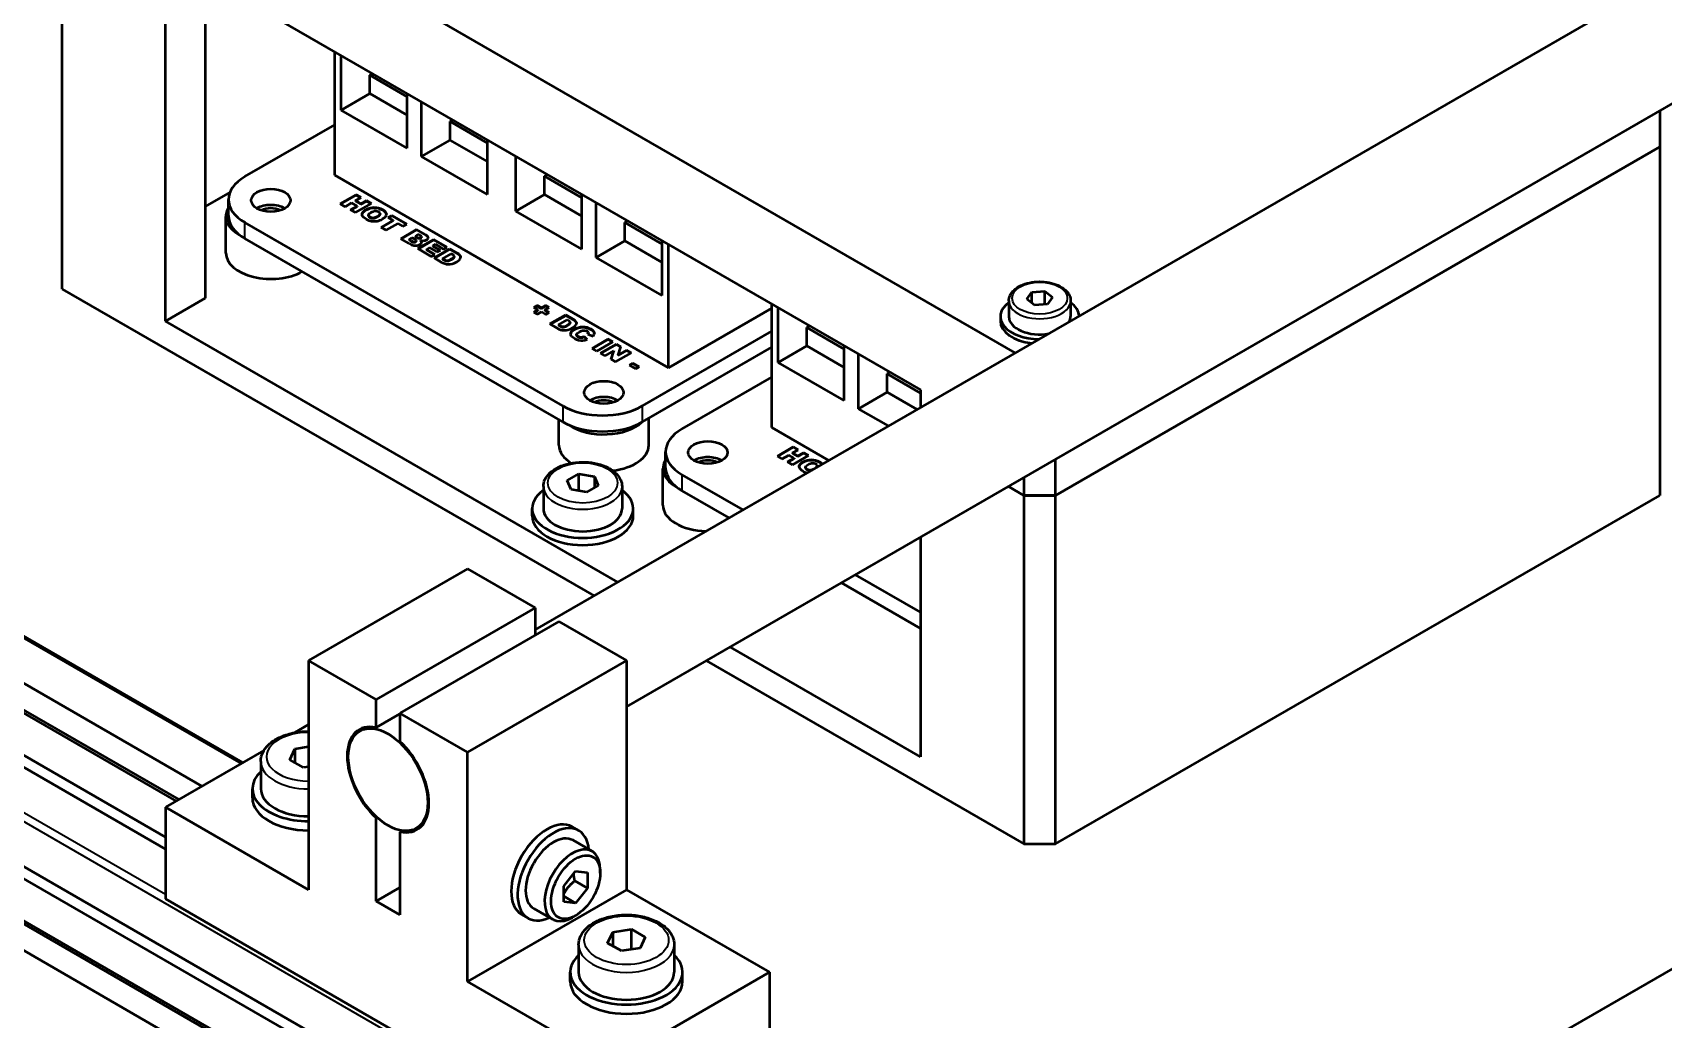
# Model space of a CAD drawing. Header units: millimetres. Extents: x -2015 to 3360, y -4745 to 2376.
# Drawn here: x 1218.8 to 1363.9, y 659.3 to 747.2 of the extents above; entities that cross this region are included whole.
import ezdxf

# ---------------------------------------------------------------- set-up
doc = ezdxf.new("R2010")
doc.units = ezdxf.units.MM
doc.header["$LTSCALE"] = 8
doc.layers.add('Visible (ISO)', color=7, linetype='Continuous', lineweight=50)
doc.layers.add('Visible Narrow (ISO)', color=7, linetype='Continuous', lineweight=35)

msp = doc.modelspace()

# ---------------------------------------------------------------- linework, layer by layer
at = {"layer": 'Visible (ISO)'}
for p, q in [((1263.49, 694.02), (1513.75, 838.51)), ((1271.62, 687.17), (1523.75, 832.73)), ((1343.34, 651.53), (1610.98, 806.05)), ((1306.22, 718.69), (1221.42, 767.65)), ((1221.42, 724.37), (1221.42, 755.4)), ((1230.61, 754.18), (1297.79, 715.39)), ((1114.9, 752.98), (1237.47, 682.21)), ((1234.15, 752.13), (1234.15, 723.56)), ((1111.17, 750.94), (1233.85, 680.11)), ((1110.14, 749.16), (1231.79, 678.92)), ((1110.14, 748.88), (1231.55, 678.78)), ((1230.61, 721.52), (1230.61, 750.09)), ((1104.69, 747.2), (1230.61, 674.5)), ((1109.94, 745.25), (1230.61, 675.58)), ((1245.67, 734.5), (1245.67, 745.48)), ((1246.24, 740.3), (1246.24, 745.15)), ((1248.78, 743.4), (1249.03, 743.54)), ((1252.11, 741.48), (1248.78, 743.4)), ((1248.78, 741.77), (1248.78, 743.4)), ((1246.24, 740.3), (1248.78, 741.77)), ((1252.11, 739.85), (1248.78, 741.77)), ((1252.11, 736.91), (1252.11, 741.77)), ((1100.86, 740.57), (1411.17, 561.41)), ((1252.11, 736.91), (1246.24, 740.3)), ((1253.38, 736.17), (1253.38, 741.03)), ((1363.55, 740.24), (1363.55, 737.03)), ((1237.68, 734.38), (1245.67, 738.99)), ((1255.93, 739.28), (1256.17, 739.42)), ((1259.25, 737.36), (1255.93, 739.28)), ((1255.93, 737.64), (1255.93, 739.28)), ((1253.38, 736.17), (1255.93, 737.64)), ((1259.25, 735.72), (1255.93, 737.64)), ((1259.25, 732.78), (1259.25, 737.64)), ((1105.17, 737), (1411.06, 560.39)), ((1259.25, 732.78), (1253.38, 736.17)), ((1261.79, 731.31), (1261.79, 736.17)), ((1309.81, 706), (1363.55, 737.03)), ((1363.55, 737.03), (1309.81, 706)), ((1363.55, 737.03), (1363.55, 706)), ((1101.89, 734.87), (1410.64, 556.61)), ((1102.13, 735.01), (1410.67, 556.87)), ((1275.37, 717.35), (1245.67, 734.5)), ((1264.34, 734.42), (1264.59, 734.56)), ((1267.66, 732.5), (1264.34, 734.42)), ((1264.34, 732.78), (1264.34, 734.42)), ((1100.86, 733.09), (1410.4, 554.37)), ((1236.35, 732.99), (1234.15, 731.72)), ((1246.16, 731.96), (1247.57, 732.77)), ((1246.19, 731.94), (1247.57, 732.73)), ((1248.01, 732.52), (1247.57, 732.77)), ((1247.57, 732.77), (1247.57, 732.73)), ((1247.57, 732.73), (1247.97, 732.5)), ((1261.79, 731.31), (1264.34, 732.78)), ((1267.66, 730.87), (1264.34, 732.78)), ((1267.66, 727.93), (1267.66, 732.78)), ((1236.22, 730.91), (1236.22, 732.34)), ((1246.6, 731.7), (1246.16, 731.96)), ((1246.6, 731.7), (1247.17, 732.04)), ((1247.07, 731.43), (1247.65, 731.76)), ((1247.51, 731.18), (1247.07, 731.43)), ((1247.11, 731.41), (1247.65, 731.72)), ((1247.65, 731.76), (1247.17, 732.04)), ((1247.51, 731.18), (1248.93, 731.99)), ((1247.52, 732.24), (1248.01, 732.52)), ((1247.52, 732.24), (1247.52, 732.19)), ((1247.99, 731.96), (1247.52, 732.24)), ((1247.52, 732.19), (1247.99, 731.92)), ((1247.65, 731.76), (1247.65, 731.72)), ((1247.99, 731.96), (1248.49, 732.25)), ((1247.99, 731.92), (1248.49, 732.2)), ((1247.99, 731.96), (1247.99, 731.92)), ((1248.18, 731.23), (1248.25, 731.3)), ((1248.25, 731.3), (1248.34, 731.38)), ((1248.25, 731.26), (1248.34, 731.33)), ((1248.25, 731.3), (1248.25, 731.26)), ((1248.34, 731.38), (1248.45, 731.45)), ((1248.34, 731.33), (1248.45, 731.41)), ((1248.34, 731.38), (1248.34, 731.33)), ((1248.45, 731.45), (1248.63, 731.54)), ((1248.45, 731.41), (1248.63, 731.49)), ((1248.45, 731.45), (1248.45, 731.41)), ((1248.49, 732.25), (1248.49, 732.2)), ((1248.93, 731.99), (1248.49, 732.25)), ((1248.49, 732.2), (1248.89, 731.97)), ((1248.63, 731.54), (1248.81, 731.6)), ((1248.63, 731.49), (1248.81, 731.56)), ((1248.63, 731.54), (1248.63, 731.49)), ((1248.81, 731.6), (1249, 731.63)), ((1248.81, 731.6), (1248.81, 731.56)), ((1248.81, 731.56), (1249, 731.59)), ((1248.99, 731.25), (1249.09, 731.29)), ((1249, 731.63), (1249.19, 731.65)), ((1249, 731.63), (1249, 731.59)), ((1249, 731.59), (1249.19, 731.61)), ((1249.09, 731.29), (1249.19, 731.32)), ((1249.19, 731.65), (1249.38, 731.63)), ((1249.19, 731.65), (1249.19, 731.61)), ((1249.19, 731.61), (1249.38, 731.59)), ((1249.19, 731.32), (1249.28, 731.33)), ((1249.28, 731.33), (1249.36, 731.33)), ((1249.36, 731.33), (1249.44, 731.31)), ((1249.38, 731.63), (1249.56, 731.6)), ((1249.38, 731.63), (1249.38, 731.59)), ((1249.38, 731.59), (1249.56, 731.56)), ((1249.44, 731.31), (1249.52, 731.29)), ((1249.52, 731.29), (1249.58, 731.26)), ((1249.56, 731.6), (1249.74, 731.54)), ((1249.56, 731.6), (1249.56, 731.56)), ((1249.56, 731.56), (1249.74, 731.49)), ((1249.74, 731.54), (1249.92, 731.45)), ((1249.74, 731.54), (1249.74, 731.49)), ((1249.74, 731.49), (1249.92, 731.41)), ((1250.07, 731.35), (1249.92, 731.45)), ((1249.92, 731.45), (1249.92, 731.41)), ((1249.92, 731.41), (1250.07, 731.3)), ((1250.07, 731.35), (1250.07, 731.3)), ((1250.18, 731.24), (1250.07, 731.35)), ((1250.07, 731.3), (1250.18, 731.2)), ((1267.66, 727.93), (1261.79, 731.31)), ((1268.94, 727.19), (1268.94, 732.05)), ((1235.98, 727.58), (1235.98, 730.84)), ((1265.97, 713.96), (1237.68, 730.29)), ((1248.11, 731.08), (1248.14, 731.15)), ((1248.11, 731.04), (1248.14, 731.11)), ((1248.11, 731.08), (1248.11, 731.04)), ((1248.11, 731.01), (1248.11, 731.08)), ((1248.11, 730.99), (1248.11, 731.04)), ((1248.12, 730.94), (1248.11, 731.01)), ((1248.15, 730.87), (1248.12, 730.94)), ((1248.14, 731.15), (1248.18, 731.23)), ((1248.14, 731.11), (1248.18, 731.19)), ((1248.14, 731.15), (1248.14, 731.11)), ((1248.2, 730.8), (1248.15, 730.87)), ((1248.18, 731.19), (1248.25, 731.26)), ((1248.18, 731.23), (1248.18, 731.19)), ((1248.27, 730.73), (1248.2, 730.8)), ((1248.47, 730.59), (1248.27, 730.73)), ((1248.47, 730.59), (1248.59, 730.53)), ((1248.59, 730.53), (1248.71, 730.48)), ((1248.66, 730.97), (1248.68, 731.02)), ((1248.66, 730.97), (1248.66, 730.93)), ((1248.66, 730.92), (1248.66, 730.97)), ((1248.66, 730.93), (1248.66, 730.88)), ((1248.66, 730.92), (1248.66, 730.88)), ((1248.68, 730.88), (1248.66, 730.92)), ((1248.66, 730.88), (1248.68, 730.83)), ((1248.68, 731.02), (1248.72, 731.08)), ((1248.68, 730.88), (1248.68, 730.83)), ((1248.72, 730.83), (1248.68, 730.88)), ((1248.68, 730.83), (1248.72, 730.79)), ((1248.71, 730.48), (1248.83, 730.44)), ((1248.72, 730.83), (1248.72, 730.79)), ((1248.78, 730.79), (1248.72, 730.83)), ((1248.72, 730.79), (1248.78, 730.75)), ((1248.72, 731.08), (1248.79, 731.13)), ((1248.78, 730.79), (1248.78, 730.75)), ((1248.78, 730.79), (1248.86, 730.76)), ((1248.78, 730.75), (1248.86, 730.72)), ((1248.79, 731.13), (1248.89, 731.19)), ((1248.83, 730.44), (1248.95, 730.42)), ((1248.86, 730.76), (1248.93, 730.73)), ((1248.86, 730.76), (1248.86, 730.72)), ((1248.86, 730.72), (1248.93, 730.69)), ((1248.89, 731.19), (1248.99, 731.25)), ((1248.93, 730.73), (1249.01, 730.72)), ((1248.93, 730.73), (1248.93, 730.69)), ((1248.93, 730.69), (1249.01, 730.68)), ((1248.95, 730.42), (1249.08, 730.4)), ((1249.01, 730.72), (1249.09, 730.72)), ((1249.01, 730.72), (1249.01, 730.68)), ((1249.01, 730.68), (1249.09, 730.68)), ((1249.08, 730.4), (1249.2, 730.4)), ((1249.09, 730.72), (1249.18, 730.73)), ((1249.09, 730.72), (1249.09, 730.68)), ((1249.09, 730.68), (1249.18, 730.69)), ((1249.18, 730.73), (1249.28, 730.76)), ((1249.18, 730.73), (1249.18, 730.69)), ((1249.18, 730.69), (1249.28, 730.72)), ((1249.2, 730.4), (1249.32, 730.41)), ((1249.28, 730.76), (1249.39, 730.8)), ((1249.28, 730.76), (1249.28, 730.72)), ((1249.28, 730.72), (1249.39, 730.76)), ((1249.32, 730.41), (1249.44, 730.42)), ((1249.39, 730.8), (1249.5, 730.86)), ((1249.39, 730.76), (1249.5, 730.82)), ((1249.39, 730.8), (1249.39, 730.76)), ((1249.44, 730.42), (1249.56, 730.45)), ((1249.5, 730.86), (1249.59, 730.92)), ((1249.5, 730.82), (1249.59, 730.88)), ((1249.5, 730.86), (1249.5, 730.82)), ((1249.56, 730.45), (1249.68, 730.49)), ((1249.64, 731.22), (1249.58, 731.26)), ((1249.59, 730.92), (1249.65, 730.98)), ((1249.59, 730.88), (1249.65, 730.93)), ((1249.59, 730.92), (1249.59, 730.88)), ((1249.69, 731.17), (1249.64, 731.22)), ((1249.65, 730.98), (1249.69, 731.03)), ((1249.65, 730.93), (1249.69, 730.99)), ((1249.65, 730.98), (1249.65, 730.93)), ((1249.68, 730.49), (1249.81, 730.54)), ((1249.71, 731.13), (1249.69, 731.17)), ((1249.69, 731.03), (1249.71, 731.08)), ((1249.69, 730.99), (1249.71, 731.04)), ((1249.69, 731.03), (1249.69, 730.99)), ((1249.71, 731.08), (1249.71, 731.13)), ((1249.71, 731.08), (1249.71, 731.04)), ((1249.79, 729.86), (1250.86, 730.47)), ((1250.23, 729.61), (1249.79, 729.86)), ((1249.81, 730.54), (1249.93, 730.61)), ((1249.83, 729.84), (1250.86, 730.43)), ((1249.93, 730.61), (1250.08, 730.71)), ((1250.08, 730.71), (1250.19, 730.81)), ((1250.18, 731.24), (1250.18, 731.2)), ((1250.25, 731.13), (1250.18, 731.24)), ((1250.18, 731.2), (1250.25, 731.09)), ((1250.19, 730.81), (1250.25, 730.92)), ((1250.23, 729.61), (1251.3, 730.22)), ((1250.25, 731.13), (1250.25, 731.09)), ((1250.27, 731.03), (1250.25, 731.13)), ((1250.25, 731.09), (1250.27, 731)), ((1250.25, 730.92), (1250.27, 731.03)), ((1250.41, 730.73), (1250.76, 730.93)), ((1250.86, 730.47), (1250.41, 730.73)), ((1250.45, 730.71), (1250.76, 730.89)), ((1250.76, 730.93), (1250.76, 730.89)), ((1252.09, 730.16), (1250.76, 730.93)), ((1250.76, 730.89), (1252.06, 730.14)), ((1250.86, 730.47), (1250.86, 730.43)), ((1251.74, 729.96), (1251.3, 730.22)), ((1251.74, 729.96), (1252.09, 730.16)), ((1271.48, 730.29), (1271.73, 730.44)), ((1274.8, 728.38), (1271.48, 730.29)), ((1271.48, 728.66), (1271.48, 730.29)), ((1265.97, 712.54), (1237.68, 728.86)), ((1251.54, 728.85), (1252.95, 729.67)), ((1252.29, 728.42), (1251.54, 728.85)), ((1251.57, 728.83), (1252.95, 729.63)), ((1252.28, 728.77), (1252.57, 728.94)), ((1252.28, 728.77), (1252.28, 728.73)), ((1252.5, 728.65), (1252.28, 728.77)), ((1252.28, 728.73), (1252.5, 728.6)), ((1252.29, 728.42), (1252.5, 728.32)), ((1252.5, 728.65), (1252.61, 728.6)), ((1252.5, 728.65), (1252.5, 728.6)), ((1252.5, 728.6), (1252.61, 728.55)), ((1252.79, 728.81), (1252.57, 728.94)), ((1252.61, 728.6), (1252.7, 728.58)), ((1252.61, 728.6), (1252.61, 728.55)), ((1252.61, 728.55), (1252.7, 728.54)), ((1252.7, 728.58), (1252.7, 728.54)), ((1252.7, 728.58), (1252.78, 728.58)), ((1252.7, 728.54), (1252.78, 728.54)), ((1252.78, 728.58), (1252.86, 728.61)), ((1252.78, 728.58), (1252.78, 728.54)), ((1252.78, 728.54), (1252.86, 728.57)), ((1252.88, 728.75), (1252.79, 728.81)), ((1252.84, 729.09), (1253.1, 729.25)), ((1252.84, 729.09), (1252.84, 729.05)), ((1253.03, 728.99), (1252.84, 729.09)), ((1252.84, 729.05), (1253.03, 728.94)), ((1252.86, 728.61), (1252.9, 728.65)), ((1252.86, 728.61), (1252.86, 728.57)), ((1252.86, 728.57), (1252.9, 728.61)), ((1252.91, 728.7), (1252.88, 728.75)), ((1252.9, 728.65), (1252.91, 728.7)), ((1252.9, 728.61), (1252.91, 728.66)), ((1252.9, 728.65), (1252.9, 728.61)), ((1252.91, 728.7), (1252.91, 728.66)), ((1253.77, 729.2), (1252.95, 729.67)), ((1252.95, 729.67), (1252.95, 729.63)), ((1252.95, 729.63), (1253.77, 729.16)), ((1253.03, 728.99), (1253.03, 728.94)), ((1253.03, 728.99), (1253.12, 728.94)), ((1253.03, 728.94), (1253.12, 728.9)), ((1253.07, 727.97), (1254.48, 728.78)), ((1253.3, 729.14), (1253.1, 729.25)), ((1253.11, 727.95), (1254.48, 728.74)), ((1253.12, 728.94), (1253.2, 728.92)), ((1253.12, 728.94), (1253.12, 728.9)), ((1253.12, 728.9), (1253.2, 728.88)), ((1253.2, 728.92), (1253.28, 728.93)), ((1253.2, 728.92), (1253.2, 728.88)), ((1253.2, 728.88), (1253.28, 728.89)), ((1253.24, 728.33), (1253.35, 728.41)), ((1253.28, 728.93), (1253.34, 728.96)), ((1253.28, 728.93), (1253.28, 728.89)), ((1253.28, 728.89), (1253.34, 728.92)), ((1253.37, 729.08), (1253.3, 729.14)), ((1253.3, 728.7), (1253.43, 728.68)), ((1253.3, 728.7), (1253.3, 728.66)), ((1253.38, 728.6), (1253.3, 728.7)), ((1253.3, 728.66), (1253.38, 728.56)), ((1253.34, 728.96), (1253.39, 729)), ((1253.34, 728.96), (1253.34, 728.92)), ((1253.34, 728.92), (1253.39, 728.96)), ((1253.35, 728.41), (1253.38, 728.46)), ((1253.4, 729.04), (1253.37, 729.08)), ((1253.38, 728.6), (1253.38, 728.56)), ((1253.4, 728.55), (1253.38, 728.6)), ((1253.38, 728.56), (1253.4, 728.51)), ((1253.38, 728.46), (1253.4, 728.5)), ((1253.39, 729), (1253.4, 729.04)), ((1253.39, 729), (1253.39, 728.96)), ((1253.39, 728.96), (1253.4, 729)), ((1253.4, 729.04), (1253.4, 729)), ((1253.4, 728.5), (1253.4, 728.55)), ((1253.43, 728.68), (1253.55, 728.67)), ((1253.55, 728.67), (1253.63, 728.68)), ((1253.63, 728.68), (1253.7, 728.69)), ((1253.7, 728.69), (1253.84, 728.75)), ((1253.86, 729.14), (1253.77, 729.2)), ((1253.77, 729.2), (1253.77, 729.16)), ((1253.77, 729.16), (1253.86, 729.1)), ((1253.84, 728.75), (1253.9, 728.79)), ((1253.92, 729.08), (1253.86, 729.14)), ((1253.86, 729.14), (1253.86, 729.1)), ((1253.86, 729.1), (1253.92, 729.04)), ((1253.9, 728.79), (1253.95, 728.84)), ((1253.96, 729.02), (1253.92, 729.08)), ((1253.92, 729.08), (1253.92, 729.04)), ((1253.92, 729.04), (1253.96, 728.98)), ((1253.95, 728.84), (1253.97, 728.9)), ((1253.98, 728.96), (1253.96, 729.02)), ((1253.96, 729.02), (1253.96, 728.98)), ((1253.96, 728.98), (1253.98, 728.93)), ((1253.97, 728.9), (1253.98, 728.96)), ((1255.66, 728.11), (1254.48, 728.78)), ((1254.48, 728.78), (1254.48, 728.74)), ((1254.48, 728.74), (1255.62, 728.09)), ((1268.94, 727.19), (1271.48, 728.66)), ((1274.8, 726.74), (1271.48, 728.66)), ((1274.8, 723.8), (1274.8, 728.66)), ((1252.5, 728.32), (1252.62, 728.27)), ((1252.62, 728.27), (1252.72, 728.25)), ((1252.72, 728.25), (1252.86, 728.24)), ((1252.86, 728.24), (1253, 728.25)), ((1253, 728.25), (1253.13, 728.28)), ((1254.26, 727.28), (1253.07, 727.97)), ((1253.13, 728.28), (1253.24, 728.33)), ((1253.83, 727.9), (1254.11, 728.06)), ((1253.83, 727.9), (1253.83, 727.86)), ((1254.58, 727.46), (1253.83, 727.9)), ((1253.83, 727.86), (1254.55, 727.44)), ((1254.79, 727.67), (1254.11, 728.06)), ((1254.26, 727.28), (1254.58, 727.46)), ((1254.4, 728.23), (1254.62, 728.36)), ((1254.4, 728.23), (1254.4, 728.19)), ((1255.08, 727.83), (1254.4, 728.23)), ((1254.4, 728.19), (1255.04, 727.81)), ((1254.5, 727.14), (1255.92, 727.96)), ((1255.15, 726.76), (1254.5, 727.14)), ((1254.54, 727.12), (1255.92, 727.92)), ((1255.35, 727.93), (1254.62, 728.36)), ((1254.79, 727.67), (1255.08, 727.83)), ((1255.26, 727.07), (1256.03, 727.52)), ((1255.26, 727.07), (1255.26, 727.03)), ((1255.37, 727.01), (1255.26, 727.07)), ((1255.26, 727.03), (1255.37, 726.97)), ((1255.35, 727.93), (1255.66, 728.11)), ((1255.37, 727.01), (1255.37, 726.97)), ((1255.37, 727.01), (1255.49, 726.95)), ((1255.37, 726.97), (1255.49, 726.91)), ((1255.49, 726.95), (1255.59, 726.92)), ((1255.49, 726.95), (1255.49, 726.91)), ((1255.59, 726.92), (1255.69, 726.91)), ((1255.59, 726.92), (1255.59, 726.88)), ((1255.69, 726.91), (1255.79, 726.92)), ((1255.79, 726.92), (1255.91, 726.97)), ((1255.79, 726.88), (1255.91, 726.93)), ((1255.79, 726.92), (1255.79, 726.88)), ((1255.91, 726.97), (1256.07, 727.05)), ((1255.91, 726.93), (1256.07, 727.01)), ((1255.91, 726.97), (1255.91, 726.93)), ((1256.57, 727.58), (1255.92, 727.96)), ((1255.92, 727.96), (1255.92, 727.92)), ((1255.92, 727.92), (1256.57, 727.54)), ((1256.14, 727.46), (1256.03, 727.52)), ((1256.07, 727.05), (1256.17, 727.11)), ((1256.07, 727.01), (1256.17, 727.07)), ((1256.07, 727.05), (1256.07, 727.01)), ((1256.22, 727.41), (1256.14, 727.46)), ((1256.17, 727.11), (1256.24, 727.17)), ((1256.17, 727.07), (1256.24, 727.13)), ((1256.17, 727.11), (1256.17, 727.07)), ((1256.27, 727.36), (1256.22, 727.41)), ((1256.24, 727.17), (1256.29, 727.22)), ((1256.24, 727.13), (1256.29, 727.18)), ((1256.24, 727.17), (1256.24, 727.13)), ((1256.3, 727.31), (1256.27, 727.36)), ((1256.29, 727.22), (1256.3, 727.27)), ((1256.29, 727.18), (1256.3, 727.23)), ((1256.29, 727.22), (1256.29, 727.18)), ((1256.3, 727.27), (1256.3, 727.31)), ((1256.3, 727.27), (1256.3, 727.23)), ((1256.73, 727.47), (1256.57, 727.58)), ((1256.57, 727.58), (1256.57, 727.54)), ((1256.57, 727.54), (1256.73, 727.43)), ((1256.65, 726.89), (1256.76, 726.98)), ((1256.73, 727.47), (1256.73, 727.43)), ((1256.83, 727.37), (1256.73, 727.47)), ((1256.73, 727.43), (1256.83, 727.33)), ((1256.76, 726.98), (1256.83, 727.07)), ((1256.83, 727.37), (1256.83, 727.33)), ((1256.87, 727.27), (1256.83, 727.37)), ((1256.83, 727.33), (1256.87, 727.23)), ((1256.83, 727.07), (1256.87, 727.17)), ((1256.87, 727.27), (1256.87, 727.23)), ((1256.87, 727.17), (1256.87, 727.27)), ((1256.87, 727.23), (1256.87, 727.17)), ((1274.8, 723.8), (1268.94, 727.19)), ((1275.37, 717.35), (1275.37, 728.33)), ((1255.15, 726.76), (1255.29, 726.7)), ((1255.29, 726.7), (1255.45, 726.64)), ((1255.45, 726.64), (1255.6, 726.6)), ((1255.49, 726.91), (1255.59, 726.88)), ((1255.59, 726.88), (1255.69, 726.87)), ((1255.6, 726.6), (1255.76, 726.59)), ((1255.69, 726.91), (1255.69, 726.87)), ((1255.69, 726.87), (1255.79, 726.88)), ((1255.76, 726.59), (1255.94, 726.6)), ((1255.94, 726.6), (1256.11, 726.63)), ((1256.11, 726.63), (1256.3, 726.69)), ((1256.3, 726.69), (1256.52, 726.8)), ((1256.52, 726.8), (1256.65, 726.89)), ((1221.42, 724.37), (1268.74, 697.05)), ((1307.25, 723.48), (1307.7, 724.09)), ((1307.7, 724.09), (1308.85, 724.17)), ((1307.7, 723.13), (1307.7, 724.09)), ((1308.85, 724.17), (1309.54, 723.64)), ((1308.85, 723.01), (1308.85, 724.17)), ((1230.61, 721.52), (1234.15, 723.56)), ((1263.37, 722.72), (1263.68, 722.9)), ((1263.74, 722.51), (1263.37, 722.72)), ((1263.41, 722.7), (1263.68, 722.86)), ((1264.05, 722.69), (1263.68, 722.9)), ((1263.68, 722.9), (1263.68, 722.86)), ((1263.68, 722.86), (1264.05, 722.65)), ((1264.05, 722.69), (1264.42, 722.9)), ((1264.05, 722.65), (1264.42, 722.86)), ((1264.05, 722.69), (1264.05, 722.65)), ((1264.36, 722.51), (1264.74, 722.72)), ((1264.42, 722.9), (1264.42, 722.86)), ((1264.74, 722.72), (1264.42, 722.9)), ((1264.42, 722.86), (1264.7, 722.7)), ((1275.37, 717.35), (1284.56, 722.66)), ((1284.56, 712.05), (1284.56, 723.03)), ((1285.13, 717.84), (1285.13, 722.7)), ((1305.64, 723.31), (1305.64, 721.92)), ((1307.94, 722.95), (1307.25, 723.48)), ((1309.08, 723.02), (1307.94, 722.95)), ((1309.54, 723.64), (1309.08, 723.02)), ((1311.14, 723.31), (1311.14, 721.92)), ((1270.87, 698.28), (1230.61, 721.52)), ((1263.37, 722.3), (1263.74, 722.51)), ((1263.68, 722.12), (1263.37, 722.3)), ((1263.41, 722.28), (1263.74, 722.47)), ((1263.68, 722.12), (1264.05, 722.33)), ((1263.74, 722.51), (1263.74, 722.47)), ((1264.42, 722.11), (1264.05, 722.33)), ((1264.36, 722.51), (1264.36, 722.47)), ((1264.74, 722.29), (1264.36, 722.51)), ((1264.36, 722.47), (1264.7, 722.27)), ((1264.42, 722.11), (1264.74, 722.29)), ((1264.81, 721.26), (1266.23, 722.07)), ((1265.46, 720.88), (1264.81, 721.26)), ((1264.85, 721.23), (1266.23, 722.03)), ((1265.57, 721.19), (1266.34, 721.63)), ((1265.57, 721.19), (1265.57, 721.15)), ((1265.68, 721.13), (1265.57, 721.19)), ((1265.57, 721.15), (1265.68, 721.09)), ((1265.68, 721.13), (1265.8, 721.06)), ((1265.68, 721.13), (1265.68, 721.09)), ((1266.22, 721.08), (1266.38, 721.16)), ((1266.22, 721.04), (1266.38, 721.12)), ((1266.88, 721.7), (1266.23, 722.07)), ((1266.23, 722.07), (1266.23, 722.03)), ((1266.23, 722.03), (1266.88, 721.66)), ((1266.45, 721.57), (1266.34, 721.63)), ((1266.38, 721.16), (1266.48, 721.23)), ((1266.38, 721.12), (1266.48, 721.18)), ((1266.38, 721.16), (1266.38, 721.12)), ((1266.53, 721.52), (1266.45, 721.57)), ((1266.48, 721.23), (1266.55, 721.28)), ((1266.48, 721.18), (1266.55, 721.24)), ((1266.48, 721.23), (1266.48, 721.18)), ((1266.58, 721.48), (1266.53, 721.52)), ((1266.55, 721.28), (1266.6, 721.34)), ((1266.55, 721.24), (1266.6, 721.29)), ((1266.55, 721.28), (1266.55, 721.24)), ((1266.61, 721.43), (1266.58, 721.48)), ((1266.6, 721.34), (1266.61, 721.38)), ((1266.6, 721.34), (1266.6, 721.29)), ((1266.6, 721.29), (1266.61, 721.34)), ((1266.61, 721.38), (1266.61, 721.43)), ((1266.61, 721.38), (1266.61, 721.34)), ((1267.04, 721.59), (1266.88, 721.7)), ((1266.88, 721.7), (1266.88, 721.66)), ((1266.88, 721.66), (1267.04, 721.55)), ((1267.04, 721.59), (1267.04, 721.55)), ((1267.13, 721.49), (1267.04, 721.59)), ((1267.04, 721.55), (1267.13, 721.45)), ((1267.07, 721.09), (1267.14, 721.19)), ((1267.13, 721.49), (1267.13, 721.45)), ((1267.18, 721.39), (1267.13, 721.49)), ((1267.13, 721.45), (1267.18, 721.35)), ((1267.14, 721.19), (1267.18, 721.29)), ((1267.18, 721.39), (1267.18, 721.35)), ((1267.18, 721.29), (1267.18, 721.39)), ((1267.18, 721.35), (1267.18, 721.29)), ((1304.89, 721.92), (1304.89, 721.52)), ((1265.46, 720.88), (1265.6, 720.81)), ((1265.6, 720.81), (1265.76, 720.75)), ((1265.68, 721.09), (1265.8, 721.02)), ((1265.76, 720.75), (1265.91, 720.72)), ((1265.8, 721.06), (1265.9, 721.03)), ((1265.8, 721.06), (1265.8, 721.02)), ((1265.8, 721.02), (1265.9, 720.99)), ((1265.9, 721.03), (1266, 721.03)), ((1265.9, 721.03), (1265.9, 720.99)), ((1265.9, 720.99), (1266, 720.99)), ((1265.91, 720.72), (1266.07, 720.7)), ((1266, 721.03), (1266.1, 721.04)), ((1266, 721.03), (1266, 720.99)), ((1266, 720.99), (1266.1, 721)), ((1266.07, 720.7), (1266.25, 720.71)), ((1266.1, 721.04), (1266.22, 721.08)), ((1266.1, 721.04), (1266.1, 721)), ((1266.1, 721), (1266.22, 721.04)), ((1266.22, 721.08), (1266.22, 721.04)), ((1266.25, 720.71), (1266.42, 720.74)), ((1266.42, 720.74), (1266.61, 720.81)), ((1266.61, 720.81), (1266.83, 720.91)), ((1266.65, 720.35), (1266.66, 720.42)), ((1266.65, 720.34), (1266.66, 720.38)), ((1266.66, 720.28), (1266.65, 720.35)), ((1266.66, 720.42), (1266.68, 720.5)), ((1266.66, 720.38), (1266.68, 720.46)), ((1266.66, 720.42), (1266.66, 720.38)), ((1266.69, 720.22), (1266.66, 720.28)), ((1266.68, 720.5), (1266.72, 720.58)), ((1266.68, 720.46), (1266.72, 720.54)), ((1266.68, 720.5), (1266.68, 720.46)), ((1266.74, 720.16), (1266.69, 720.22)), ((1266.72, 720.58), (1266.79, 720.66)), ((1266.72, 720.54), (1266.79, 720.62)), ((1266.72, 720.58), (1266.72, 720.54)), ((1266.81, 720.09), (1266.74, 720.16)), ((1266.79, 720.66), (1266.88, 720.73)), ((1266.79, 720.62), (1266.88, 720.69)), ((1266.79, 720.66), (1266.79, 720.62)), ((1267, 719.96), (1266.81, 720.09)), ((1266.83, 720.91), (1266.96, 721)), ((1266.88, 720.73), (1267, 720.81)), ((1266.88, 720.69), (1267, 720.77)), ((1266.88, 720.73), (1266.88, 720.69)), ((1266.96, 721), (1267.07, 721.09)), ((1267, 720.81), (1267.18, 720.9)), ((1267, 720.77), (1267.18, 720.86)), ((1267, 720.81), (1267, 720.77)), ((1267, 719.96), (1267.19, 719.87)), ((1267.18, 720.9), (1267.36, 720.96)), ((1267.18, 720.86), (1267.36, 720.92)), ((1267.18, 720.9), (1267.18, 720.86)), ((1267.19, 720.33), (1267.22, 720.38)), ((1267.19, 720.33), (1267.19, 720.29)), ((1267.19, 720.29), (1267.19, 720.33)), ((1267.19, 720.29), (1267.19, 720.25)), ((1267.19, 720.29), (1267.19, 720.25)), ((1267.21, 720.25), (1267.19, 720.29)), ((1267.19, 720.25), (1267.21, 720.2)), ((1267.19, 719.87), (1267.37, 719.81)), ((1267.21, 720.25), (1267.21, 720.2)), ((1267.25, 720.2), (1267.21, 720.25)), ((1267.21, 720.2), (1267.25, 720.16)), ((1267.22, 720.38), (1267.26, 720.44)), ((1267.25, 720.2), (1267.25, 720.16)), ((1267.31, 720.17), (1267.25, 720.2)), ((1267.25, 720.16), (1267.31, 720.13)), ((1267.26, 720.44), (1267.44, 720.56)), ((1267.31, 720.17), (1267.31, 720.13)), ((1267.31, 720.17), (1267.43, 720.11)), ((1267.31, 720.13), (1267.43, 720.07)), ((1267.36, 720.96), (1267.54, 721)), ((1267.36, 720.96), (1267.36, 720.92)), ((1267.36, 720.92), (1267.54, 720.96)), ((1267.37, 719.81), (1267.55, 719.79)), ((1267.43, 720.11), (1267.43, 720.07)), ((1267.43, 720.11), (1267.5, 720.1)), ((1267.43, 720.07), (1267.5, 720.06)), ((1267.44, 720.56), (1267.62, 720.65)), ((1267.5, 720.1), (1267.5, 720.06)), ((1267.5, 720.1), (1267.57, 720.1)), ((1267.5, 720.06), (1267.57, 720.06)), ((1267.54, 721), (1267.73, 721.01)), ((1267.54, 721), (1267.54, 720.96)), ((1267.54, 720.96), (1267.73, 720.97)), ((1267.55, 719.79), (1267.74, 719.79)), ((1267.57, 720.1), (1267.71, 720.12)), ((1267.57, 720.1), (1267.57, 720.06)), ((1267.57, 720.06), (1267.71, 720.07)), ((1267.62, 720.65), (1267.71, 720.67)), ((1267.71, 720.67), (1267.78, 720.69)), ((1267.71, 720.12), (1267.86, 720.16)), ((1267.71, 720.12), (1267.71, 720.07)), ((1267.71, 720.07), (1267.86, 720.12)), ((1267.73, 721.01), (1267.92, 721)), ((1267.73, 721.01), (1267.73, 720.97)), ((1267.73, 720.97), (1267.92, 720.96)), ((1267.74, 719.79), (1267.93, 719.82)), ((1267.78, 720.69), (1267.88, 720.69)), ((1267.86, 720.16), (1267.86, 720.12)), ((1268.13, 719.87), (1267.86, 720.16)), ((1267.86, 720.12), (1268.1, 719.87)), ((1267.88, 720.69), (1267.97, 720.68)), ((1267.92, 721), (1268.1, 720.97)), ((1267.92, 721), (1267.92, 720.96)), ((1267.92, 720.96), (1268.1, 720.93)), ((1267.93, 719.82), (1268.13, 719.87)), ((1267.97, 720.68), (1268.05, 720.66)), ((1268.05, 720.66), (1268.13, 720.62)), ((1268.1, 720.97), (1268.27, 720.9)), ((1268.1, 720.97), (1268.1, 720.93)), ((1268.1, 720.93), (1268.27, 720.86)), ((1268.19, 720.58), (1268.13, 720.62)), ((1268.18, 720.36), (1268.23, 720.44)), ((1268.18, 720.36), (1268.65, 720.19)), ((1268.22, 720.54), (1268.19, 720.58)), ((1268.2, 720.36), (1268.23, 720.4)), ((1268.24, 720.49), (1268.22, 720.54)), ((1268.23, 720.44), (1268.24, 720.49)), ((1268.23, 720.4), (1268.24, 720.45)), ((1268.23, 720.44), (1268.23, 720.4)), ((1268.24, 720.49), (1268.24, 720.45)), ((1268.27, 720.9), (1268.45, 720.82)), ((1268.27, 720.9), (1268.27, 720.86)), ((1268.27, 720.86), (1268.45, 720.78)), ((1268.57, 720.74), (1268.45, 720.82)), ((1268.45, 720.82), (1268.45, 720.78)), ((1268.45, 720.78), (1268.57, 720.7)), ((1268.56, 719.09), (1269.97, 719.91)), ((1268.66, 720.67), (1268.57, 720.74)), ((1268.57, 720.74), (1268.57, 720.7)), ((1268.57, 720.7), (1268.66, 720.62)), ((1268.59, 719.07), (1269.97, 719.87)), ((1268.65, 720.19), (1268.72, 720.28)), ((1268.72, 720.59), (1268.66, 720.67)), ((1268.66, 720.67), (1268.66, 720.62)), ((1268.66, 720.62), (1268.72, 720.55)), ((1268.76, 720.51), (1268.72, 720.59)), ((1268.72, 720.59), (1268.72, 720.55)), ((1268.72, 720.55), (1268.76, 720.47)), ((1268.72, 720.28), (1268.75, 720.36)), ((1268.75, 720.36), (1268.77, 720.44)), ((1268.77, 720.44), (1268.76, 720.51)), ((1268.76, 720.51), (1268.76, 720.47)), ((1268.76, 720.47), (1268.77, 720.42)), ((1270.41, 719.66), (1269.97, 719.91)), ((1269.97, 719.91), (1269.97, 719.87)), ((1269.97, 719.87), (1270.37, 719.64)), ((1273.04, 713.96), (1284.56, 720.62)), ((1287.67, 720.94), (1287.92, 721.09)), ((1291, 719.03), (1287.67, 720.94)), ((1287.67, 719.31), (1287.67, 720.94)), ((1269, 718.84), (1268.56, 719.09)), ((1269, 718.84), (1270.41, 719.66)), ((1269.31, 718.66), (1270.73, 719.47)), ((1269.72, 718.42), (1269.31, 718.66)), ((1269.35, 718.64), (1270.73, 719.43)), ((1269.72, 718.42), (1270.5, 718.87)), ((1270.25, 718.12), (1270.5, 718.87)), ((1270.26, 718.11), (1270.5, 718.83)), ((1270.5, 718.87), (1270.5, 718.83)), ((1270.66, 717.88), (1272.08, 718.69)), ((1271.13, 719.24), (1270.73, 719.47)), ((1270.73, 719.47), (1270.73, 719.43)), ((1270.73, 719.43), (1271.12, 719.2)), ((1270.88, 718.48), (1271.13, 719.24)), ((1270.88, 718.48), (1271.67, 718.93)), ((1270.88, 718.44), (1271.67, 718.89)), ((1270.88, 718.48), (1270.88, 718.44)), ((1271.67, 718.93), (1271.67, 718.89)), ((1272.08, 718.69), (1271.67, 718.93)), ((1271.67, 718.89), (1272.04, 718.67)), ((1273.04, 712.54), (1284.56, 719.19)), ((1285.13, 717.84), (1287.67, 719.31)), ((1291, 717.39), (1287.67, 719.31)), ((1291, 714.45), (1291, 719.31)), ((1292.27, 713.72), (1292.27, 718.58)), ((1270.66, 717.88), (1270.25, 718.12)), ((1271.88, 717.6), (1272.18, 717.77)), ((1272.45, 717.27), (1271.88, 717.6)), ((1271.91, 717.58), (1272.18, 717.73)), ((1272.75, 717.44), (1272.18, 717.77)), ((1272.18, 717.77), (1272.18, 717.73)), ((1272.18, 717.73), (1272.72, 717.42)), ((1272.45, 717.27), (1272.75, 717.44)), ((1291, 714.45), (1285.13, 717.84)), ((1294.82, 716.82), (1295.06, 716.96)), ((1297.79, 715.11), (1294.82, 716.82)), ((1294.82, 715.19), (1294.82, 716.82)), ((1276.57, 711.92), (1284.56, 716.54)), ((1297.79, 715.39), (1297.79, 713.82)), ((1292.27, 713.72), (1294.82, 715.19)), ((1297.49, 713.65), (1294.82, 715.19)), ((1265.61, 710.47), (1265.61, 712.74)), ((1273.61, 710.47), (1273.61, 712.87)), ((1294.94, 712.18), (1292.27, 713.72)), ((1289.64, 709.11), (1284.56, 712.05)), ((1275.11, 708.45), (1275.11, 709.88)), ((1285.05, 709.5), (1286.46, 710.32)), ((1285.49, 709.25), (1285.05, 709.5)), ((1285.09, 709.48), (1286.46, 710.28)), ((1285.49, 709.25), (1286.06, 709.58)), ((1286.54, 709.31), (1286.06, 709.58)), ((1286.4, 708.72), (1287.82, 709.54)), ((1286.41, 709.78), (1286.9, 710.07)), ((1286.41, 709.78), (1286.41, 709.74)), ((1286.88, 709.51), (1286.41, 709.78)), ((1286.41, 709.74), (1286.88, 709.47)), ((1286.9, 710.07), (1286.46, 710.32)), ((1286.46, 710.32), (1286.46, 710.28)), ((1286.46, 710.28), (1286.87, 710.05)), ((1286.88, 709.51), (1287.38, 709.79)), ((1286.88, 709.47), (1287.38, 709.75)), ((1286.88, 709.51), (1286.88, 709.47)), ((1287.38, 709.79), (1287.38, 709.75)), ((1287.82, 709.54), (1287.38, 709.79)), ((1287.38, 709.75), (1287.78, 709.52)), ((1274.87, 705.13), (1274.87, 708.39)), ((1285.96, 708.98), (1286.54, 709.31)), ((1286.4, 708.72), (1285.96, 708.98)), ((1286, 708.96), (1286.54, 709.26)), ((1286.54, 709.31), (1286.54, 709.26)), ((1287, 708.62), (1287.03, 708.7)), ((1287, 708.58), (1287.03, 708.66)), ((1287, 708.62), (1287, 708.58)), ((1287, 708.55), (1287, 708.62)), ((1287, 708.54), (1287, 708.58)), ((1287.01, 708.48), (1287, 708.55)), ((1287.04, 708.41), (1287.01, 708.48)), ((1287.03, 708.7), (1287.07, 708.77)), ((1287.03, 708.66), (1287.07, 708.73)), ((1287.03, 708.7), (1287.03, 708.66)), ((1287.09, 708.35), (1287.04, 708.41)), ((1287.07, 708.77), (1287.14, 708.85)), ((1287.07, 708.73), (1287.14, 708.81)), ((1287.07, 708.77), (1287.07, 708.73)), ((1287.16, 708.28), (1287.09, 708.35)), ((1287.14, 708.85), (1287.23, 708.92)), ((1287.14, 708.81), (1287.23, 708.88)), ((1287.14, 708.85), (1287.14, 708.81)), ((1287.36, 708.14), (1287.16, 708.28)), ((1287.23, 708.92), (1287.34, 708.99)), ((1287.23, 708.88), (1287.34, 708.95)), ((1287.23, 708.92), (1287.23, 708.88)), ((1287.34, 708.99), (1287.52, 709.08)), ((1287.34, 708.95), (1287.52, 709.04)), ((1287.34, 708.99), (1287.34, 708.95)), ((1287.36, 708.14), (1287.48, 708.08)), ((1287.48, 708.08), (1287.6, 708.03)), ((1287.52, 709.08), (1287.7, 709.14)), ((1287.52, 709.04), (1287.7, 709.1)), ((1287.52, 709.08), (1287.52, 709.04)), ((1287.55, 708.52), (1287.57, 708.57)), ((1287.55, 708.52), (1287.55, 708.48)), ((1287.55, 708.47), (1287.55, 708.52)), ((1287.55, 708.48), (1287.55, 708.43)), ((1287.55, 708.47), (1287.55, 708.43)), ((1287.58, 708.42), (1287.55, 708.47)), ((1287.55, 708.43), (1287.58, 708.38)), ((1287.57, 708.57), (1287.62, 708.62)), ((1287.58, 708.42), (1287.58, 708.38)), ((1287.62, 708.38), (1287.58, 708.42)), ((1287.58, 708.38), (1287.62, 708.34)), ((1287.62, 708.62), (1287.69, 708.68)), ((1287.62, 708.38), (1287.62, 708.34)), ((1287.67, 708.34), (1287.62, 708.38)), ((1287.62, 708.34), (1287.67, 708.3)), ((1287.67, 708.34), (1287.67, 708.3)), ((1287.67, 708.34), (1287.75, 708.3)), ((1287.67, 708.3), (1287.75, 708.26)), ((1287.69, 708.68), (1287.78, 708.74)), ((1287.7, 709.14), (1287.89, 709.18)), ((1287.7, 709.14), (1287.7, 709.1)), ((1287.7, 709.1), (1287.89, 709.14)), ((1287.75, 708.3), (1287.82, 708.28)), ((1287.75, 708.3), (1287.75, 708.26)), ((1287.75, 708.26), (1287.82, 708.24)), ((1287.78, 708.74), (1287.89, 708.8)), ((1287.82, 708.28), (1287.9, 708.27)), ((1287.82, 708.28), (1287.82, 708.24)), ((1287.82, 708.24), (1287.9, 708.23)), ((1287.89, 709.18), (1288.08, 709.19)), ((1287.89, 709.18), (1287.89, 709.14)), ((1287.89, 709.14), (1288.08, 709.15)), ((1287.89, 708.8), (1287.99, 708.84)), ((1287.9, 708.27), (1287.98, 708.26)), ((1287.9, 708.27), (1287.9, 708.23)), ((1287.9, 708.23), (1287.98, 708.22)), ((1287.98, 708.26), (1288.07, 708.28)), ((1287.98, 708.26), (1287.98, 708.22)), ((1287.98, 708.22), (1288.07, 708.24)), ((1287.99, 708.84), (1288.08, 708.86)), ((1288.07, 708.28), (1288.17, 708.31)), ((1288.07, 708.28), (1288.07, 708.24)), ((1288.07, 708.24), (1288.16, 708.26)), ((1288.08, 709.19), (1288.27, 709.18)), ((1288.08, 709.19), (1288.08, 709.15)), ((1288.08, 709.15), (1288.27, 709.14)), ((1288.08, 708.86), (1288.17, 708.87)), ((1288.17, 708.87), (1288.25, 708.87)), ((1288.17, 708.31), (1288.28, 708.35)), ((1288.17, 708.31), (1288.17, 708.27)), ((1288.25, 708.87), (1288.33, 708.86)), ((1288.27, 709.18), (1288.45, 709.14)), ((1288.27, 709.18), (1288.27, 709.14)), ((1288.27, 709.14), (1288.45, 709.1)), ((1288.28, 708.35), (1288.39, 708.41)), ((1288.28, 708.35), (1288.28, 708.33)), ((1288.33, 708.86), (1288.41, 708.84)), ((1288.39, 708.41), (1288.48, 708.47)), ((1288.39, 708.41), (1288.39, 708.39)), ((1288.41, 708.84), (1288.48, 708.8)), ((1288.45, 709.14), (1288.63, 709.08)), ((1288.45, 709.14), (1288.45, 709.1)), ((1288.45, 709.1), (1288.63, 709.04)), ((1288.54, 708.76), (1288.48, 708.8)), ((1288.48, 708.47), (1288.54, 708.52)), ((1288.48, 708.47), (1288.48, 708.44)), ((1288.58, 708.72), (1288.54, 708.76)), ((1288.54, 708.52), (1288.58, 708.57)), ((1288.54, 708.48), (1288.58, 708.53)), ((1288.54, 708.52), (1288.54, 708.48)), ((1288.6, 708.67), (1288.58, 708.72)), ((1288.58, 708.57), (1288.6, 708.63)), ((1288.58, 708.53), (1288.6, 708.58)), ((1288.58, 708.57), (1288.58, 708.53)), ((1288.6, 708.63), (1288.6, 708.67)), ((1288.6, 708.63), (1288.6, 708.58)), ((1288.63, 709.08), (1288.81, 708.99)), ((1288.63, 709.08), (1288.63, 709.04)), ((1288.63, 709.04), (1288.81, 708.95)), ((1288.96, 708.89), (1288.81, 708.99)), ((1288.81, 708.99), (1288.81, 708.95)), ((1288.81, 708.95), (1288.96, 708.85)), ((1288.96, 708.89), (1288.96, 708.85)), ((1289.07, 708.79), (1288.96, 708.89)), ((1288.96, 708.85), (1289.05, 708.77)), ((1309.81, 706), (1309.81, 709.21)), ((1264.23, 706.78), (1264.23, 704.82)), ((1266.35, 707.33), (1267.38, 707.91)), ((1266.7, 706.53), (1266.35, 707.33)), ((1267.38, 707.91), (1268.77, 707.69)), ((1267.38, 706.41), (1267.38, 707.91)), ((1269.12, 706.88), (1268.08, 706.3)), ((1268.77, 707.69), (1269.12, 706.88)), ((1268.77, 707.69), (1268.77, 706.68)), ((1271.23, 706.78), (1271.23, 704.82)), ((1282, 704.71), (1276.57, 707.84)), ((1287.6, 708.03), (1287.7, 708)), ((1305.61, 706.79), (1306.98, 706)), ((1306.98, 706), (1305.61, 706.79)), ((1306.98, 707.58), (1306.98, 706)), ((1268.08, 706.3), (1266.7, 706.53)), ((1280.77, 703.99), (1276.57, 706.41)), ((1309.81, 706), (1306.98, 706)), ((1306.98, 706), (1306.98, 674.98)), ((1306.98, 706), (1309.81, 706)), ((1309.81, 674.98), (1363.55, 706)), ((1309.81, 674.98), (1309.81, 706)), ((1263.23, 704.17), (1263.23, 704.82)), ((1272.23, 704.17), (1272.23, 704.82)), ((1297.79, 702.27), (1297.79, 682.73)), ((1257.48, 699.47), (1243.34, 691.31)), ((1257.48, 699.47), (1263.49, 696)), ((1297.79, 694.16), (1290.77, 698.22)), ((1297.79, 695.59), (1292, 698.93)), ((1263.49, 696), (1249.35, 687.84)), ((1263.49, 696), (1263.49, 693.55)), ((1265.61, 694.78), (1251.47, 686.61)), ((1265.61, 694.78), (1271.62, 691.31)), ((1297.79, 682.73), (1280.87, 692.5)), ((1243.34, 691.31), (1243.34, 670.89)), ((1249.35, 687.84), (1243.34, 691.31)), ((1271.62, 691.31), (1257.48, 683.14)), ((1271.62, 691.31), (1271.62, 670.89)), ((1278.74, 691.28), (1306.98, 674.98)), ((1249.35, 685.33), (1249.35, 687.84)), ((1249.35, 685.33), (1251.47, 686.55)), ((1251.47, 686.61), (1251.47, 684.1)), ((1257.48, 683.14), (1251.47, 686.61)), ((1243.34, 685.59), (1242.11, 684.88)), ((1247.91, 685.02), (1248.53, 685.38)), ((1241.67, 682.47), (1242.11, 683.44)), ((1242.11, 683.44), (1243.34, 683.63)), ((1242.11, 683.44), (1242.11, 682.22)), ((1239.37, 683.3), (1230.61, 678.24)), ((1239.09, 682.32), (1239.09, 679.88)), ((1242.89, 681.77), (1241.67, 682.47)), ((1257.48, 662.73), (1257.48, 683.14)), ((1243.34, 681.84), (1242.89, 681.77)), ((1238.34, 679.06), (1238.34, 679.88)), ((1230.61, 678.24), (1230.61, 670.08)), ((1243.34, 670.89), (1230.61, 678.24)), ((1249.43, 677.33), (1249.35, 677.28)), ((1249.35, 669.87), (1249.35, 677.28)), ((1251.64, 676.15), (1251.47, 676.06)), ((1252.91, 676.36), (1253.53, 676.72)), ((1266.8, 676.48), (1267.37, 676.16)), ((1251.47, 676.06), (1251.47, 668.65)), ((1268.56, 674.31), (1266.87, 675.29)), ((1306.98, 674.98), (1309.81, 674.98)), ((1266.04, 671.21), (1267.1, 672.53)), ((1267.1, 672.53), (1268.16, 672.44)), ((1268.16, 672.44), (1268.16, 671.02)), ((1269.29, 672.38), (1269.29, 672.71)), ((1251.47, 671.1), (1249.35, 669.87)), ((1271.62, 670.89), (1257.48, 662.73)), ((1266.04, 669.8), (1266.04, 671.21)), ((1267.03, 671.68), (1268.16, 671.02)), ((1268.16, 671.02), (1267.1, 669.7)), ((1271.62, 670.89), (1284.35, 663.55)), ((1230.61, 670.08), (1270.21, 647.22)), ((1251.47, 668.65), (1249.35, 669.87)), ((1265.06, 668.25), (1263.37, 669.23)), ((1266.04, 670.31), (1267.1, 669.7)), ((1267.1, 669.7), (1266.04, 669.8)), ((1262.3, 668.69), (1262.87, 668.36)), ((1267.1, 668.59), (1266.81, 668.42)), ((1267.37, 665.99), (1267.37, 663.55)), ((1269.95, 666.14), (1270.4, 667.11)), ((1271.17, 665.44), (1269.95, 666.14)), ((1270.4, 667.11), (1272.07, 667.37)), ((1270.4, 667.11), (1270.4, 665.89)), ((1272.07, 667.37), (1273.3, 666.66)), ((1272.07, 665.58), (1272.07, 667.37)), ((1273.3, 666.66), (1272.85, 665.7)), ((1275.87, 665.99), (1275.87, 663.55)), ((1272.85, 665.7), (1271.17, 665.44)), ((1266.62, 662.73), (1266.62, 663.55)), ((1284.35, 663.55), (1270.21, 655.38)), ((1276.62, 662.73), (1276.62, 663.55)), ((1284.35, 663.55), (1284.35, 655.38)), ((1270.21, 655.38), (1257.48, 662.73))]:
    msp.add_line(p, q, dxfattribs=at)
for centre, major_axis, start_param, end_param in [((1241.22, 732.34), (-5, 0), 5.497787, 7.068583), ((1239.98, 730.84), (-4, 0), 5.936906, 7.090578), ((1239.98, 730.84), (-1.75, 0), 3.926334, 5.498444), ((1239.98, 730.84), (1.25, 0), 0.843331, 2.298261), ((1241.22, 730.91), (-5, 0), 0, 0.785398), ((1239.98, 727.58), (-4, 0), 0, 2.343697), ((1308.39, 721.92), (-3.5, 0), 5.616239, 7.835587), ((1308.39, 721.92), (3.5, 0), 0.018395, 0.666946), ((1308.39, 721.52), (-3.5, 0), 0, 1.369108), ((1308.39, 721.92), (-2.75, 0), 0, 1.868143), ((1308.39, 721.92), (2.75, 0), 5.985839, 6.283185), ((1269.5, 716.01), (-5, 0), 0.785398, 2.356194), ((1269.61, 713.74), (-1.75, 0), 3.925364, 5.499414), ((1269.61, 713.74), (1.25, 0), 0.841881, 2.299711), ((1269.5, 714.58), (5, 0), 3.926991, 5.497787), ((1269.61, 713.74), (4, 0), 3.848211, 5.724346), ((1280.11, 709.88), (-5, 0), 5.497787, 7.068583), ((1269.61, 710.47), (-4, 0), 0, 0.762791), ((1269.61, 710.47), (4, 0), 4.912692, 6.283185), ((1278.87, 708.39), (-4, 0), 5.936906, 7.090578), ((1280.11, 708.45), (-5, 0), 0, 0.785398), ((1278.87, 708.39), (-1.75, 0), 3.926334, 5.498444), ((1278.87, 708.39), (1.25, 0), 0.843331, 2.298261), ((1267.73, 704.82), (4.5, 0), 2.461919, 6.962859), ((1267.73, 704.17), (4.5, 0), 3.141593, 6.283185), ((1267.73, 704.82), (3.5, 0), 3.141593, 6.283185), ((1278.87, 705.13), (-4, 0), 0, 1.536204), ((1250.41, 680.69), (-2.57, 4.46), 5.793333, 8.343834), ((1250.41, 680.69), (2.57, -4.46), 5.793333, 8.343834), ((1243.34, 679.88), (-5, 0), 5.728374, 7.853982), ((1243.34, 679.06), (-5, 0), 0, 1.570796), ((1243.34, 679.88), (-4.25, 0), 0, 1.570796), ((1264.55, 672.59), (-2.25, -3.9), 3.141593, 6.283185), ((1265.12, 672.26), (-2.25, -3.9), 2.461919, 6.962859), ((1265.12, 672.26), (-1.75, -3.03), 3.141593, 6.283185), ((1266.81, 671.28), (-1.75, -3.03), 2.356194, 7.068583), ((1271.62, 663.55), (5, 0), 2.586782, 6.837996), ((1271.62, 663.55), (4.25, 0), 3.141593, 6.283185), ((1271.62, 662.73), (5, 0), 3.141593, 6.283185)]:
    msp.add_ellipse(centre, major_axis=major_axis, ratio=0.57735, start_param=start_param, end_param=end_param, dxfattribs=at)
for centre, major_axis in [((1239.98, 732.27), (-1.75, 0)), ((1269.61, 715.17), (-1.75, 0)), ((1278.87, 709.82), (-1.75, 0)), ((1250.41, 680.69), (2.5, -4.33)), ((1267.1, 671.12), (-1.55, -2.68))]:
    msp.add_ellipse(centre, major_axis=major_axis, ratio=0.57735, dxfattribs=at)
for points, knots in [([(1305.64, 723.31), (1305.64, 723.48), (1305.68, 723.65), (1305.84, 723.98), (1305.96, 724.14), (1306.27, 724.43), (1306.48, 724.57), (1306.95, 724.79), (1307.21, 724.88), (1307.77, 724.99), (1308.07, 725.03), (1308.65, 725.03), (1308.95, 725), (1309.51, 724.9), (1309.77, 724.81), (1310.26, 724.6), (1310.47, 724.46), (1310.82, 724.15), (1310.96, 723.97), (1311.11, 723.63), (1311.14, 723.47), (1311.14, 723.31)], [3.910891, 3.910891, 3.910891, 3.910891, 4.176685, 4.176685, 4.46631, 4.46631, 4.794404, 4.794404, 5.133115, 5.133115, 5.469249, 5.469249, 5.803808, 5.803808, 6.139723, 6.139723, 6.478376, 6.478376, 6.807975, 6.807975, 7.052483, 7.052483, 7.052483, 7.052483]), ([(1264.23, 706.78), (1264.23, 707), (1264.28, 707.21), (1264.48, 707.63), (1264.63, 707.83), (1265.03, 708.21), (1265.29, 708.38), (1265.89, 708.66), (1266.23, 708.77), (1266.94, 708.93), (1267.31, 708.97), (1268.06, 708.97), (1268.43, 708.94), (1269.14, 708.8), (1269.48, 708.7), (1270.1, 708.42), (1270.38, 708.25), (1270.82, 707.85), (1271, 707.62), (1271.19, 707.18), (1271.23, 706.98), (1271.23, 706.78)], [3.910891, 3.910891, 3.910891, 3.910891, 4.174736, 4.174736, 4.462666, 4.462666, 4.790618, 4.790618, 5.130233, 5.130233, 5.467218, 5.467218, 5.802532, 5.802532, 6.139253, 6.139253, 6.478814, 6.478814, 6.808647, 6.808647, 7.052483, 7.052483, 7.052483, 7.052483]), ([(1239.09, 682.32), (1239.09, 682.59), (1239.15, 682.85), (1239.39, 683.36), (1239.57, 683.61), (1240.06, 684.06), (1240.37, 684.27), (1241.09, 684.62), (1241.5, 684.75), (1242.37, 684.94), (1242.82, 684.99), (1243.3, 684.99), (1243.32, 684.99), (1243.34, 684.99)], [3.910891, 3.910891, 3.910891, 3.910891, 4.173499, 4.173499, 4.460334, 4.460334, 4.788164, 4.788164, 5.128362, 5.128362, 5.465903, 5.465903, 5.481687, 5.481687, 5.481687, 5.481687]), ([(1267.37, 665.99), (1267.37, 666.26), (1267.43, 666.52), (1267.67, 667.03), (1267.86, 667.28), (1268.34, 667.73), (1268.66, 667.94), (1269.38, 668.29), (1269.79, 668.42), (1270.65, 668.61), (1271.1, 668.66), (1272.01, 668.66), (1272.46, 668.62), (1273.33, 668.46), (1273.74, 668.33), (1274.49, 668), (1274.83, 667.79), (1275.37, 667.3), (1275.59, 667.02), (1275.82, 666.49), (1275.87, 666.24), (1275.87, 665.99)], [3.910891, 3.910891, 3.910891, 3.910891, 4.173499, 4.173499, 4.460334, 4.460334, 4.788164, 4.788164, 5.128362, 5.128362, 5.465903, 5.465903, 5.801708, 5.801708, 6.138953, 6.138953, 6.479102, 6.479102, 6.809075, 6.809075, 7.052483, 7.052483, 7.052483, 7.052483])]:
    msp.add_open_spline(points, degree=3, knots=knots, dxfattribs=at)
for points, weights in [([(1267.03, 671.68), (1266.95, 672.04), (1266.93, 672.33)], [1, 1.06469697901, 1.07528038948]), ([(1266.04, 670.5), (1266.37, 671.16), (1267.03, 671.68)], [1.02444378706, 1.14132159585, 1])]:
    msp.add_rational_spline(points, weights, degree=2, dxfattribs=at)
at = {"layer": 'Visible Narrow (ISO)'}
for p, q in [((1114.65, 752.95), (1237.33, 682.12)), ((1100.86, 744.58), (1411.58, 565.19)), ((1101.21, 745.19), (1230.61, 670.49)), ((1237.68, 728.86), (1237.68, 730.29)), ((1265.97, 713.96), (1265.97, 712.54)), ((1273.04, 712.54), (1273.04, 713.96)), ((1276.57, 706.41), (1276.57, 707.84))]:
    msp.add_line(p, q, dxfattribs=at)
for centre, major_axis in [((1308.39, 723.56), (2.45, 0)), ((1267.73, 707.11), (-3.1, 0)), ((1271.62, 666.4), (3.75, 0))]:
    msp.add_ellipse(centre, major_axis=major_axis, ratio=0.57735, dxfattribs=at)
for centre, major_axis, start_param, end_param in [((1308.39, 723.31), (-2.75, 0), 0, 3.141593), ((1267.73, 706.78), (-3.5, 0), 0, 3.141593), ((1243.34, 682.73), (-3.75, 0), 4.712389, 7.853982), ((1243.34, 682.32), (-4.25, 0), 0, 1.570796), ((1271.62, 665.99), (-4.25, 0), 0, 3.141593)]:
    msp.add_ellipse(centre, major_axis=major_axis, ratio=0.57735, start_param=start_param, end_param=end_param, dxfattribs=at)

doc.saveas('drawing.dxf')
